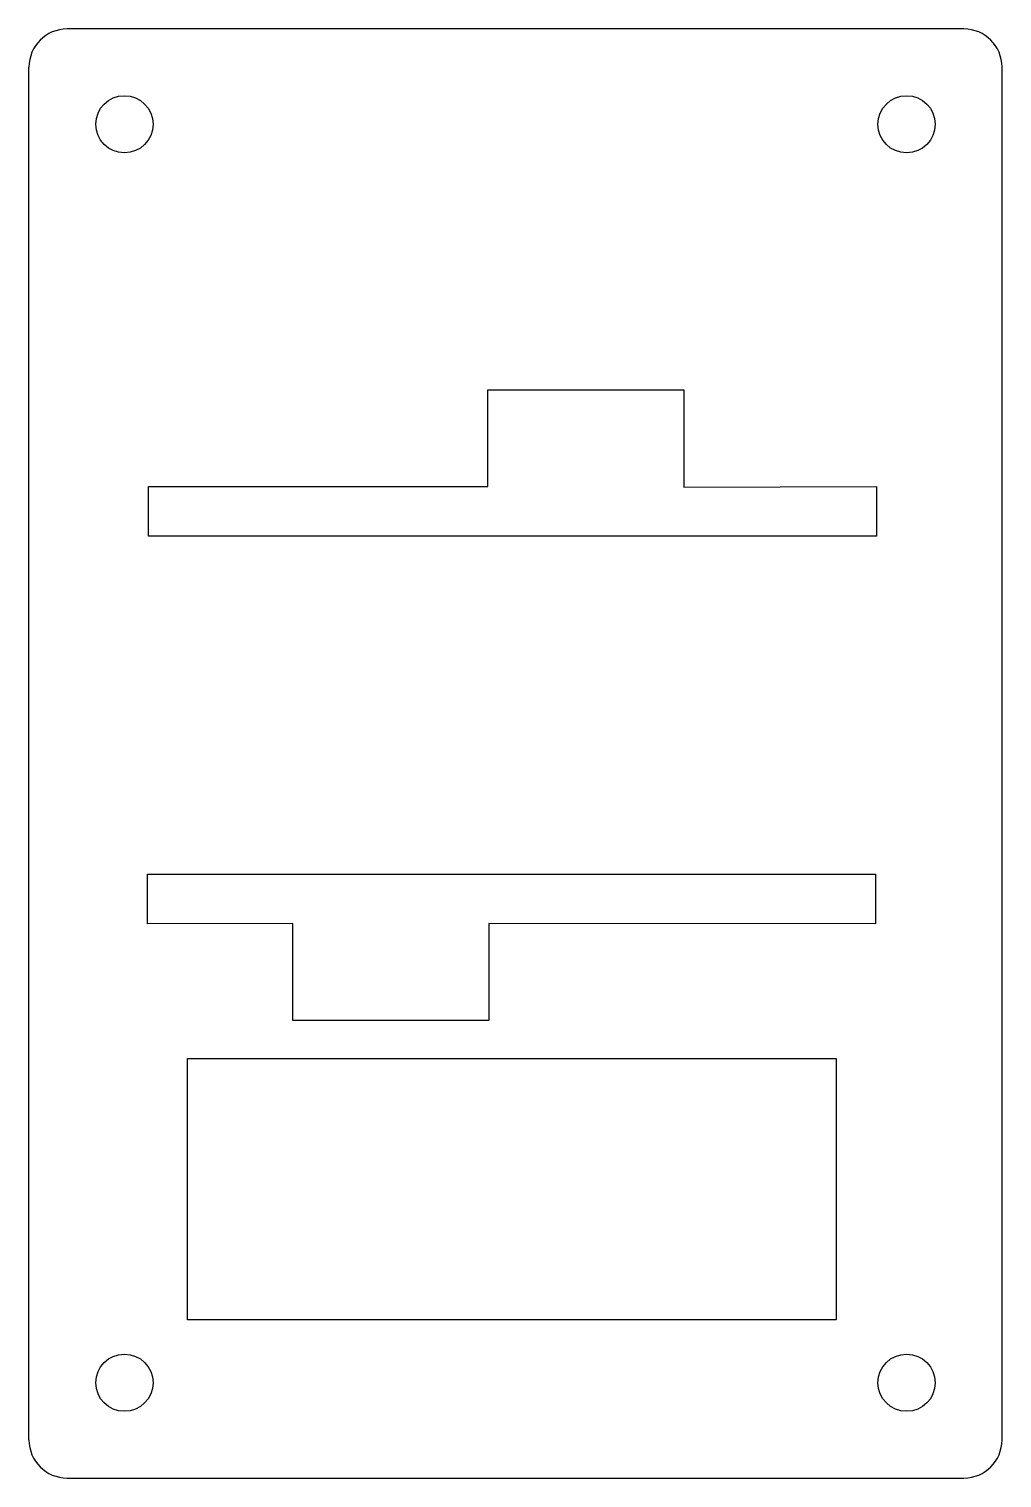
# Model space of a CAD drawing. Units: millimetres on the paper. Extents: x -29.3 to 21.7, y -31.2 to 44.8.
import ezdxf

# ---------------------------------------------------------------- set-up
doc = ezdxf.new("R2010")
doc.units = ezdxf.units.MM
for name, color, linetype in [('1-1', 1, 'Continuous'), ('1-2', 1, 'Continuous'), ('1-3', 1, 'Continuous'), ('1-4', 1, 'Continuous'), ('1-5', 1, 'Continuous')]:
    doc.layers.add(name, color=color, linetype=linetype)

msp = doc.modelspace()

# ---------------------------------------------------------------- linework, layer by layer
at = {"layer": '1-1'}
for p, q in [((19.651, 44.843), (-27.349, 44.843)), ((-29.349, -29.157), (-29.349, 42.843)), ((21.651, -29.157), (21.651, 42.843)), ((-27.349, -31.157), (19.651, -31.157))]:
    msp.add_line(p, q, dxfattribs=at)
for centre, start, end in [((-27.349, 42.843), 90, 180), ((19.651, 42.843), 0, 90), ((-27.349, -29.157), 180, 270), ((19.651, -29.157), 270, 0)]:
    msp.add_arc(centre, 2, start, end, dxfattribs=at)
at = {"layer": '1-2'}
for centre in [(-24.349, 39.843), (16.651, 39.843), (-24.349, -26.157), (16.651, -26.157)]:
    msp.add_circle(centre, 1.5, dxfattribs=at)
at = {"layer": '1-3'}
msp.add_lwpolyline([(-23.079, 18.243), (-23.079, 20.843), (-5.299, 20.843), (-5.299, 25.913), (4.981, 25.913), (4.981, 20.813), (15.081, 20.843), (15.081, 18.243)], close=True, dxfattribs=at)
at = {"layer": '1-4'}
msp.add_lwpolyline([(-5.239, -2.067), (-5.239, -7.167), (-15.519, -7.167), (-15.519, -2.067), (-23.139, -2.087), (-23.139, 0.513), (15.021, 0.513), (15.021, -2.087)], close=True, dxfattribs=at)
at = {"layer": '1-5'}
msp.add_lwpolyline([(-21.049, -9.157), (12.951, -9.157), (12.951, -22.857), (-21.049, -22.857)], close=True, dxfattribs=at)

doc.saveas('drawing.dxf')
